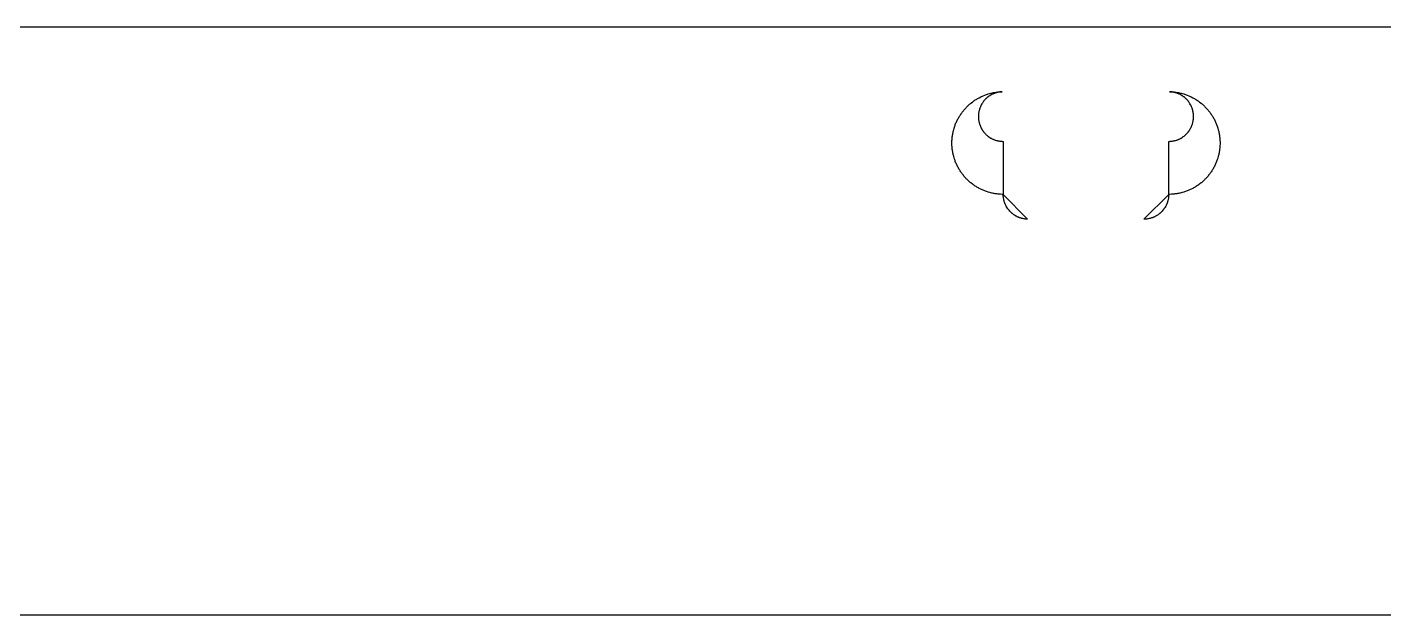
# Model space of a CAD drawing. Header units: metres. Extents: x 0 to 334, y 0 to 488.
# Drawn here: x 85 to 167, y 452.5 to 488 of the extents above; entities that cross this region are included whole.
import ezdxf

# ---------------------------------------------------------------- set-up
doc = ezdxf.new("R2010")
doc.units = ezdxf.units.M

msp = doc.modelspace()

# ---------------------------------------------------------------- linework, layer by layer
for p, q in [((290.205, 488), (43.7949, 488)), ((142.403, 483.657), (142.45, 483.685)), ((142.45, 483.685), (142.497, 483.711)), ((142.497, 483.711), (142.545, 483.737)), ((142.545, 483.737), (142.641, 483.786)), ((142.641, 483.786), (142.689, 483.81)), ((142.689, 483.81), (142.739, 483.832)), ((142.739, 483.832), (142.789, 483.854)), ((142.789, 483.854), (142.889, 483.895)), ((142.889, 483.895), (142.939, 483.913)), ((142.939, 483.913), (142.991, 483.931)), ((142.977, 483.697), (142.958, 483.679)), ((143.016, 483.732), (142.977, 483.697)), ((142.991, 483.931), (143.042, 483.948)), ((143.036, 483.749), (143.016, 483.732)), ((143.056, 483.766), (143.036, 483.749)), ((143.042, 483.948), (143.094, 483.965)), ((143.076, 483.782), (143.056, 483.766)), ((143.098, 483.798), (143.076, 483.782)), ((143.094, 483.965), (143.197, 483.994)), ((143.118, 483.813), (143.098, 483.798)), ((143.14, 483.829), (143.118, 483.813)), ((143.183, 483.858), (143.14, 483.829)), ((143.25, 483.899), (143.183, 483.858)), ((143.197, 483.994), (143.25, 484.008)), ((143.25, 484.008), (143.303, 484.021)), ((143.272, 483.912), (143.25, 483.899)), ((143.296, 483.925), (143.272, 483.912)), ((143.343, 483.948), (143.296, 483.925)), ((143.303, 484.021), (143.355, 484.032)), ((143.366, 483.959), (143.343, 483.948)), ((143.355, 484.032), (143.408, 484.043)), ((143.39, 483.971), (143.366, 483.959)), ((143.414, 483.98), (143.39, 483.971)), ((143.408, 484.043), (143.462, 484.053)), ((143.438, 483.991), (143.414, 483.98)), ((143.463, 484), (143.438, 483.991)), ((143.462, 484.053), (143.515, 484.062)), ((143.487, 484.01), (143.463, 484)), ((143.512, 484.019), (143.487, 484.01)), ((143.536, 484.026), (143.512, 484.019)), ((143.515, 484.062), (143.568, 484.07)), ((143.587, 484.042), (143.536, 484.026)), ((143.568, 484.07), (143.622, 484.077)), ((143.611, 484.049), (143.587, 484.042)), ((143.637, 484.056), (143.611, 484.049)), ((143.622, 484.077), (143.676, 484.083)), ((143.662, 484.062), (143.637, 484.056)), ((143.688, 484.067), (143.662, 484.062)), ((143.676, 484.083), (143.729, 484.088)), ((143.739, 484.077), (143.688, 484.067)), ((143.729, 484.088), (143.784, 484.093)), ((143.766, 484.081), (143.739, 484.077)), ((143.791, 484.085), (143.766, 484.081)), ((143.784, 484.093), (143.838, 484.096)), ((143.817, 484.089), (143.791, 484.085)), ((143.843, 484.092), (143.817, 484.089)), ((143.838, 484.096), (143.946, 484.1)), ((143.869, 484.095), (143.843, 484.092)), ((143.896, 484.097), (143.869, 484.095)), ((143.922, 484.098), (143.896, 484.097)), ((143.946, 484.1), (143.922, 484.098)), ((154.078, 484.098), (154.054, 484.1)), ((154.054, 484.1), (154.162, 484.096)), ((154.104, 484.097), (154.078, 484.098)), ((154.131, 484.095), (154.104, 484.097)), ((154.157, 484.092), (154.131, 484.095)), ((154.183, 484.089), (154.157, 484.092)), ((154.162, 484.096), (154.216, 484.093)), ((154.209, 484.085), (154.183, 484.089)), ((154.234, 484.081), (154.209, 484.085)), ((154.216, 484.093), (154.271, 484.088)), ((154.261, 484.077), (154.234, 484.081)), ((154.312, 484.067), (154.261, 484.077)), ((154.271, 484.088), (154.324, 484.083)), ((154.338, 484.062), (154.312, 484.067)), ((154.324, 484.083), (154.378, 484.077)), ((154.363, 484.056), (154.338, 484.062)), ((154.389, 484.049), (154.363, 484.056)), ((154.378, 484.077), (154.432, 484.07)), ((154.413, 484.042), (154.389, 484.049)), ((154.464, 484.026), (154.413, 484.042)), ((154.432, 484.07), (154.485, 484.062)), ((154.488, 484.019), (154.464, 484.026)), ((154.485, 484.062), (154.538, 484.053)), ((154.513, 484.01), (154.488, 484.019)), ((154.537, 484), (154.513, 484.01)), ((154.562, 483.991), (154.537, 484)), ((154.538, 484.053), (154.592, 484.043)), ((154.586, 483.98), (154.562, 483.991)), ((154.61, 483.971), (154.586, 483.98)), ((154.592, 484.043), (154.645, 484.032)), ((154.634, 483.959), (154.61, 483.971)), ((154.657, 483.948), (154.634, 483.959)), ((154.645, 484.032), (154.697, 484.021)), ((154.704, 483.925), (154.657, 483.948)), ((154.697, 484.021), (154.75, 484.008)), ((154.728, 483.912), (154.704, 483.925)), ((154.75, 483.899), (154.728, 483.912)), ((154.75, 484.008), (154.803, 483.994)), ((154.817, 483.858), (154.75, 483.899)), ((154.803, 483.994), (154.906, 483.965)), ((154.86, 483.829), (154.817, 483.858)), ((154.882, 483.813), (154.86, 483.829)), ((154.902, 483.798), (154.882, 483.813)), ((154.924, 483.782), (154.902, 483.798)), ((154.906, 483.965), (154.958, 483.948)), ((154.944, 483.766), (154.924, 483.782)), ((154.964, 483.749), (154.944, 483.766)), ((154.958, 483.948), (155.009, 483.931)), ((154.984, 483.732), (154.964, 483.749)), ((155.023, 483.697), (154.984, 483.732)), ((155.009, 483.931), (155.061, 483.913)), ((155.042, 483.679), (155.023, 483.697)), ((155.061, 483.913), (155.111, 483.895)), ((155.111, 483.895), (155.211, 483.854)), ((155.211, 483.854), (155.261, 483.832)), ((155.261, 483.832), (155.311, 483.81)), ((155.311, 483.81), (155.359, 483.786)), ((155.359, 483.786), (155.455, 483.737)), ((155.455, 483.737), (155.503, 483.711)), ((155.503, 483.711), (155.55, 483.685)), ((155.55, 483.685), (155.597, 483.657)), ((141.492, 482.822), (141.524, 482.865)), ((141.524, 482.865), (141.591, 482.951)), ((141.591, 482.951), (141.625, 482.992)), ((141.625, 482.992), (141.66, 483.034)), ((141.66, 483.034), (141.732, 483.114)), ((141.732, 483.114), (141.771, 483.153)), ((141.771, 483.153), (141.808, 483.192)), ((141.808, 483.192), (141.847, 483.229)), ((141.847, 483.229), (141.886, 483.268)), ((141.886, 483.268), (141.966, 483.34)), ((141.966, 483.34), (142.008, 483.375)), ((142.008, 483.375), (142.049, 483.409)), ((142.049, 483.409), (142.135, 483.476)), ((142.135, 483.476), (142.178, 483.508)), ((142.178, 483.508), (142.222, 483.539)), ((142.222, 483.539), (142.267, 483.57)), ((142.267, 483.57), (142.312, 483.6)), ((142.312, 483.6), (142.357, 483.629)), ((142.357, 483.629), (142.403, 483.657)), ((142.522, 482.86), (142.519, 482.835)), ((142.527, 482.886), (142.522, 482.86)), ((142.533, 482.912), (142.527, 482.886)), ((142.538, 482.938), (142.533, 482.912)), ((142.545, 482.963), (142.538, 482.938)), ((142.551, 482.988), (142.545, 482.963)), ((142.559, 483.014), (142.551, 482.988)), ((142.565, 483.038), (142.559, 483.014)), ((142.573, 483.063), (142.565, 483.038)), ((142.582, 483.088), (142.573, 483.063)), ((142.591, 483.113), (142.582, 483.088)), ((142.6, 483.138), (142.591, 483.113)), ((142.619, 483.187), (142.6, 483.138)), ((142.63, 483.21), (142.619, 483.187)), ((142.641, 483.234), (142.63, 483.21)), ((142.651, 483.258), (142.641, 483.234)), ((142.663, 483.281), (142.651, 483.258)), ((142.676, 483.305), (142.663, 483.281)), ((142.714, 483.372), (142.676, 483.305)), ((142.728, 483.395), (142.714, 483.372)), ((142.742, 483.417), (142.728, 483.395)), ((142.786, 483.481), (142.742, 483.417)), ((142.802, 483.503), (142.786, 483.481)), ((142.818, 483.523), (142.802, 483.503)), ((142.834, 483.544), (142.818, 483.523)), ((142.851, 483.564), (142.834, 483.544)), ((142.903, 483.623), (142.851, 483.564)), ((142.939, 483.661), (142.903, 483.623)), ((142.958, 483.679), (142.939, 483.661)), ((155.061, 483.661), (155.042, 483.679)), ((155.097, 483.623), (155.061, 483.661)), ((155.149, 483.564), (155.097, 483.623)), ((155.166, 483.544), (155.149, 483.564)), ((155.182, 483.523), (155.166, 483.544)), ((155.198, 483.503), (155.182, 483.523)), ((155.214, 483.481), (155.198, 483.503)), ((155.258, 483.417), (155.214, 483.481)), ((155.272, 483.395), (155.258, 483.417)), ((155.286, 483.372), (155.272, 483.395)), ((155.324, 483.305), (155.286, 483.372)), ((155.337, 483.281), (155.324, 483.305)), ((155.349, 483.258), (155.337, 483.281)), ((155.359, 483.234), (155.349, 483.258)), ((155.37, 483.21), (155.359, 483.234)), ((155.381, 483.187), (155.37, 483.21)), ((155.4, 483.138), (155.381, 483.187)), ((155.409, 483.113), (155.4, 483.138)), ((155.418, 483.088), (155.409, 483.113)), ((155.427, 483.063), (155.418, 483.088)), ((155.435, 483.038), (155.427, 483.063)), ((155.441, 483.014), (155.435, 483.038)), ((155.449, 482.988), (155.441, 483.014)), ((155.455, 482.963), (155.449, 482.988)), ((155.462, 482.938), (155.455, 482.963)), ((155.467, 482.912), (155.462, 482.938)), ((155.473, 482.886), (155.467, 482.912)), ((155.478, 482.86), (155.473, 482.886)), ((155.481, 482.835), (155.478, 482.86)), ((155.597, 483.657), (155.643, 483.629)), ((155.643, 483.629), (155.688, 483.6)), ((155.688, 483.6), (155.733, 483.57)), ((155.733, 483.57), (155.778, 483.539)), ((155.778, 483.539), (155.822, 483.508)), ((155.822, 483.508), (155.865, 483.476)), ((155.865, 483.476), (155.951, 483.409)), ((155.951, 483.409), (155.992, 483.375)), ((155.992, 483.375), (156.034, 483.34)), ((156.034, 483.34), (156.114, 483.268)), ((156.114, 483.268), (156.153, 483.229)), ((156.153, 483.229), (156.192, 483.192)), ((156.192, 483.192), (156.229, 483.153)), ((156.229, 483.153), (156.268, 483.114)), ((156.268, 483.114), (156.34, 483.034)), ((156.34, 483.034), (156.375, 482.992)), ((156.375, 482.992), (156.409, 482.951)), ((156.409, 482.951), (156.476, 482.865)), ((156.476, 482.865), (156.508, 482.822)), ((141.069, 482.009), (141.087, 482.061)), ((141.087, 482.061), (141.105, 482.111)), ((141.105, 482.111), (141.146, 482.211)), ((141.146, 482.211), (141.168, 482.261)), ((141.168, 482.261), (141.19, 482.311)), ((141.19, 482.311), (141.214, 482.359)), ((141.214, 482.359), (141.263, 482.455)), ((141.263, 482.455), (141.289, 482.503)), ((141.289, 482.503), (141.315, 482.55)), ((141.315, 482.55), (141.343, 482.597)), ((141.343, 482.597), (141.371, 482.643)), ((141.371, 482.643), (141.4, 482.688)), ((141.4, 482.688), (141.43, 482.733)), ((141.43, 482.733), (141.461, 482.778)), ((141.461, 482.778), (141.492, 482.822)), ((142.502, 482.679), (142.5, 482.626)), ((142.5, 482.626), (142.5, 482.574)), ((142.5, 482.574), (142.502, 482.521)), ((142.504, 482.705), (142.502, 482.679)), ((142.502, 482.521), (142.504, 482.495)), ((142.506, 482.73), (142.504, 482.705)), ((142.504, 482.495), (142.506, 482.47)), ((142.508, 482.757), (142.506, 482.73)), ((142.506, 482.47), (142.508, 482.443)), ((142.511, 482.783), (142.508, 482.757)), ((142.508, 482.443), (142.511, 482.417)), ((142.515, 482.809), (142.511, 482.783)), ((142.511, 482.417), (142.515, 482.392)), ((142.519, 482.835), (142.515, 482.809)), ((142.515, 482.392), (142.519, 482.365)), ((142.519, 482.365), (142.522, 482.34)), ((142.522, 482.34), (142.527, 482.313)), ((142.527, 482.313), (142.533, 482.288)), ((142.533, 482.288), (142.538, 482.263)), ((142.538, 482.263), (142.545, 482.237)), ((142.545, 482.237), (142.551, 482.212)), ((142.551, 482.212), (142.559, 482.187)), ((142.559, 482.187), (142.565, 482.161)), ((142.565, 482.161), (142.573, 482.137)), ((142.573, 482.137), (142.582, 482.111)), ((142.582, 482.111), (142.6, 482.062)), ((142.6, 482.062), (142.619, 482.014)), ((155.381, 482.014), (155.4, 482.062)), ((155.4, 482.062), (155.418, 482.111)), ((155.418, 482.111), (155.427, 482.137)), ((155.427, 482.137), (155.435, 482.161)), ((155.435, 482.161), (155.441, 482.187)), ((155.441, 482.187), (155.449, 482.212)), ((155.449, 482.212), (155.455, 482.237)), ((155.455, 482.237), (155.462, 482.263)), ((155.462, 482.263), (155.467, 482.288)), ((155.467, 482.288), (155.473, 482.313)), ((155.473, 482.313), (155.478, 482.34)), ((155.478, 482.34), (155.481, 482.365)), ((155.485, 482.809), (155.481, 482.835)), ((155.481, 482.365), (155.485, 482.392)), ((155.489, 482.783), (155.485, 482.809)), ((155.485, 482.392), (155.489, 482.417)), ((155.492, 482.757), (155.489, 482.783)), ((155.489, 482.417), (155.492, 482.443)), ((155.494, 482.73), (155.492, 482.757)), ((155.492, 482.443), (155.494, 482.47)), ((155.496, 482.705), (155.494, 482.73)), ((155.494, 482.47), (155.496, 482.495)), ((155.498, 482.679), (155.496, 482.705)), ((155.496, 482.495), (155.498, 482.521)), ((155.5, 482.626), (155.498, 482.679)), ((155.498, 482.521), (155.5, 482.574)), ((155.5, 482.574), (155.5, 482.626)), ((156.508, 482.822), (156.539, 482.778)), ((156.539, 482.778), (156.57, 482.733)), ((156.57, 482.733), (156.6, 482.688)), ((156.6, 482.688), (156.629, 482.643)), ((156.629, 482.643), (156.657, 482.597)), ((156.657, 482.597), (156.685, 482.55)), ((156.685, 482.55), (156.711, 482.503)), ((156.711, 482.503), (156.737, 482.455)), ((156.737, 482.455), (156.786, 482.359)), ((156.786, 482.359), (156.81, 482.311)), ((156.81, 482.311), (156.832, 482.261)), ((156.832, 482.261), (156.854, 482.211)), ((156.854, 482.211), (156.895, 482.111)), ((156.895, 482.111), (156.913, 482.061)), ((156.913, 482.061), (156.931, 482.009)), ((140.907, 481.216), (140.912, 481.271)), ((140.912, 481.271), (140.917, 481.324)), ((140.917, 481.324), (140.923, 481.378)), ((140.923, 481.378), (140.93, 481.432)), ((140.93, 481.432), (140.938, 481.485)), ((140.938, 481.485), (140.947, 481.538)), ((140.947, 481.538), (140.957, 481.592)), ((140.957, 481.592), (140.968, 481.645)), ((140.968, 481.645), (140.979, 481.697)), ((140.979, 481.697), (140.992, 481.75)), ((140.992, 481.75), (141.006, 481.803)), ((141.006, 481.803), (141.035, 481.906)), ((141.035, 481.906), (141.052, 481.958)), ((141.052, 481.958), (141.069, 482.009)), ((142.619, 482.014), (142.63, 481.99)), ((142.63, 481.99), (142.641, 481.966)), ((142.641, 481.966), (142.651, 481.942)), ((142.651, 481.942), (142.663, 481.919)), ((142.663, 481.919), (142.676, 481.896)), ((142.676, 481.896), (142.688, 481.873)), ((142.688, 481.873), (142.701, 481.85)), ((142.701, 481.85), (142.714, 481.827)), ((142.714, 481.827), (142.728, 481.805)), ((142.728, 481.805), (142.742, 481.783)), ((142.742, 481.783), (142.757, 481.761)), ((142.757, 481.761), (142.771, 481.739)), ((142.771, 481.739), (142.786, 481.719)), ((142.786, 481.719), (142.802, 481.697)), ((142.802, 481.697), (142.818, 481.677)), ((142.818, 481.677), (142.834, 481.656)), ((142.834, 481.656), (142.851, 481.636)), ((142.851, 481.636), (142.921, 481.558)), ((142.921, 481.558), (142.958, 481.521)), ((142.958, 481.521), (142.977, 481.503)), ((142.977, 481.503), (143.016, 481.468)), ((143.016, 481.468), (143.036, 481.451)), ((143.036, 481.451), (143.056, 481.435)), ((143.056, 481.435), (143.076, 481.418)), ((143.076, 481.418), (143.098, 481.402)), ((143.098, 481.402), (143.118, 481.387)), ((143.118, 481.387), (143.14, 481.371)), ((143.14, 481.371), (143.183, 481.342)), ((143.183, 481.342), (143.25, 481.301)), ((143.25, 481.301), (143.272, 481.288)), ((143.272, 481.288), (143.296, 481.275)), ((143.296, 481.275), (143.366, 481.24)), ((143.366, 481.24), (143.39, 481.229)), ((143.39, 481.229), (143.414, 481.22)), ((154.586, 481.22), (154.61, 481.229)), ((154.61, 481.229), (154.634, 481.24)), ((154.634, 481.24), (154.704, 481.275)), ((154.704, 481.275), (154.728, 481.288)), ((154.728, 481.288), (154.75, 481.301)), ((154.75, 481.301), (154.817, 481.342)), ((154.817, 481.342), (154.86, 481.371)), ((154.86, 481.371), (154.882, 481.387)), ((154.882, 481.387), (154.902, 481.402)), ((154.902, 481.402), (154.924, 481.418)), ((154.924, 481.418), (154.944, 481.435)), ((154.944, 481.435), (154.964, 481.451)), ((154.964, 481.451), (154.984, 481.468)), ((154.984, 481.468), (155.023, 481.503)), ((155.023, 481.503), (155.042, 481.521)), ((155.042, 481.521), (155.079, 481.558)), ((155.079, 481.558), (155.149, 481.636)), ((155.149, 481.636), (155.166, 481.656)), ((155.166, 481.656), (155.182, 481.677)), ((155.182, 481.677), (155.198, 481.697)), ((155.198, 481.697), (155.214, 481.719)), ((155.214, 481.719), (155.229, 481.739)), ((155.229, 481.739), (155.243, 481.761)), ((155.243, 481.761), (155.258, 481.783)), ((155.258, 481.783), (155.272, 481.805)), ((155.272, 481.805), (155.286, 481.827)), ((155.286, 481.827), (155.299, 481.85)), ((155.299, 481.85), (155.312, 481.873)), ((155.312, 481.873), (155.324, 481.896)), ((155.324, 481.896), (155.337, 481.919)), ((155.337, 481.919), (155.349, 481.942)), ((155.349, 481.942), (155.359, 481.966)), ((155.359, 481.966), (155.37, 481.99)), ((155.37, 481.99), (155.381, 482.014)), ((156.931, 482.009), (156.948, 481.958)), ((156.948, 481.958), (156.965, 481.906)), ((156.965, 481.906), (156.994, 481.803)), ((156.994, 481.803), (157.008, 481.75)), ((157.008, 481.75), (157.021, 481.697)), ((157.021, 481.697), (157.032, 481.645)), ((157.032, 481.645), (157.043, 481.592)), ((157.043, 481.592), (157.053, 481.538)), ((157.053, 481.538), (157.062, 481.485)), ((157.062, 481.485), (157.07, 481.432)), ((157.07, 481.432), (157.077, 481.378)), ((157.077, 481.378), (157.083, 481.324)), ((157.083, 481.324), (157.088, 481.271)), ((157.088, 481.271), (157.093, 481.216)), ((140.9, 481.054), (140.904, 481.162)), ((140.9, 480.946), (140.9, 481.054)), ((140.904, 480.838), (140.9, 480.946)), ((140.904, 481.162), (140.907, 481.216)), ((140.907, 480.784), (140.904, 480.838)), ((140.912, 480.729), (140.907, 480.784)), ((140.917, 480.676), (140.912, 480.729)), ((140.923, 480.622), (140.917, 480.676)), ((140.93, 480.568), (140.923, 480.622)), ((140.938, 480.515), (140.93, 480.568)), ((140.947, 480.462), (140.938, 480.515)), ((140.957, 480.408), (140.947, 480.462)), ((140.968, 480.355), (140.957, 480.408)), ((143.414, 481.22), (143.438, 481.209)), ((143.438, 481.209), (143.463, 481.199)), ((143.463, 481.199), (143.512, 481.182)), ((143.512, 481.182), (143.536, 481.174)), ((143.536, 481.174), (143.587, 481.158)), ((143.587, 481.158), (143.611, 481.151)), ((143.611, 481.151), (143.637, 481.145)), ((143.637, 481.145), (143.662, 481.139)), ((143.662, 481.139), (143.688, 481.133)), ((143.688, 481.133), (143.739, 481.123)), ((143.739, 481.123), (143.766, 481.118)), ((143.766, 481.118), (143.791, 481.114)), ((143.791, 481.114), (143.817, 481.111)), ((143.817, 481.111), (143.843, 481.108)), ((143.843, 481.108), (143.869, 481.105)), ((143.869, 481.105), (143.896, 481.104)), ((143.896, 481.104), (143.922, 481.103)), ((143.922, 481.103), (143.947, 481.101)), ((143.947, 481.101), (143.974, 481.101)), ((143.974, 481.101), (144, 481.1)), ((144, 481.1), (144, 477.9)), ((154, 481.1), (154.026, 481.101)), ((154, 477.9), (154, 481.1)), ((154.026, 481.101), (154.053, 481.101)), ((154.053, 481.101), (154.078, 481.103)), ((154.078, 481.103), (154.104, 481.104)), ((154.104, 481.104), (154.131, 481.105)), ((154.131, 481.105), (154.157, 481.108)), ((154.157, 481.108), (154.183, 481.111)), ((154.183, 481.111), (154.209, 481.114)), ((154.209, 481.114), (154.234, 481.118)), ((154.234, 481.118), (154.261, 481.123)), ((154.261, 481.123), (154.312, 481.133)), ((154.312, 481.133), (154.338, 481.139)), ((154.338, 481.139), (154.363, 481.145)), ((154.363, 481.145), (154.389, 481.151)), ((154.389, 481.151), (154.413, 481.158)), ((154.413, 481.158), (154.464, 481.174)), ((154.464, 481.174), (154.488, 481.182)), ((154.488, 481.182), (154.537, 481.199)), ((154.537, 481.199), (154.562, 481.209)), ((154.562, 481.209), (154.586, 481.22)), ((157.043, 480.408), (157.032, 480.355)), ((157.053, 480.462), (157.043, 480.408)), ((157.062, 480.515), (157.053, 480.462)), ((157.07, 480.568), (157.062, 480.515)), ((157.077, 480.622), (157.07, 480.568)), ((157.083, 480.676), (157.077, 480.622)), ((157.088, 480.729), (157.083, 480.676)), ((157.093, 480.784), (157.088, 480.729)), ((157.093, 481.216), (157.096, 481.162)), ((157.096, 480.838), (157.093, 480.784)), ((157.096, 481.162), (157.1, 481.054)), ((157.1, 480.946), (157.096, 480.838)), ((157.1, 481.054), (157.1, 480.946)), ((140.979, 480.303), (140.968, 480.355)), ((140.992, 480.25), (140.979, 480.303)), ((141.006, 480.197), (140.992, 480.25)), ((141.035, 480.094), (141.006, 480.197)), ((141.052, 480.042), (141.035, 480.094)), ((141.069, 479.991), (141.052, 480.042)), ((141.087, 479.939), (141.069, 479.991)), ((141.105, 479.889), (141.087, 479.939)), ((141.146, 479.789), (141.105, 479.889)), ((141.168, 479.739), (141.146, 479.789)), ((141.19, 479.689), (141.168, 479.739)), ((141.214, 479.641), (141.19, 479.689)), ((141.263, 479.545), (141.214, 479.641)), ((156.786, 479.641), (156.737, 479.545)), ((156.81, 479.689), (156.786, 479.641)), ((156.832, 479.739), (156.81, 479.689)), ((156.854, 479.789), (156.832, 479.739)), ((156.895, 479.889), (156.854, 479.789)), ((156.913, 479.939), (156.895, 479.889)), ((156.931, 479.991), (156.913, 479.939)), ((156.948, 480.042), (156.931, 479.991)), ((156.965, 480.094), (156.948, 480.042)), ((156.994, 480.197), (156.965, 480.094)), ((157.008, 480.25), (156.994, 480.197)), ((157.021, 480.303), (157.008, 480.25)), ((157.032, 480.355), (157.021, 480.303)), ((141.289, 479.497), (141.263, 479.545)), ((141.315, 479.45), (141.289, 479.497)), ((141.343, 479.403), (141.315, 479.45)), ((141.371, 479.357), (141.343, 479.403)), ((141.4, 479.312), (141.371, 479.357)), ((141.43, 479.267), (141.4, 479.312)), ((141.461, 479.222), (141.43, 479.267)), ((141.492, 479.178), (141.461, 479.222)), ((141.524, 479.135), (141.492, 479.178)), ((141.591, 479.049), (141.524, 479.135)), ((141.625, 479.008), (141.591, 479.049)), ((141.66, 478.966), (141.625, 479.008)), ((141.732, 478.886), (141.66, 478.966)), ((141.771, 478.847), (141.732, 478.886)), ((141.808, 478.808), (141.771, 478.847)), ((141.847, 478.771), (141.808, 478.808)), ((141.886, 478.732), (141.847, 478.771)), ((156.153, 478.771), (156.114, 478.732)), ((156.192, 478.808), (156.153, 478.771)), ((156.229, 478.847), (156.192, 478.808)), ((156.268, 478.886), (156.229, 478.847)), ((156.34, 478.966), (156.268, 478.886)), ((156.375, 479.008), (156.34, 478.966)), ((156.409, 479.049), (156.375, 479.008)), ((156.476, 479.135), (156.409, 479.049)), ((156.508, 479.178), (156.476, 479.135)), ((156.539, 479.222), (156.508, 479.178)), ((156.57, 479.267), (156.539, 479.222)), ((156.6, 479.312), (156.57, 479.267)), ((156.629, 479.357), (156.6, 479.312)), ((156.657, 479.403), (156.629, 479.357)), ((156.685, 479.45), (156.657, 479.403)), ((156.711, 479.497), (156.685, 479.45)), ((156.737, 479.545), (156.711, 479.497)), ((141.966, 478.66), (141.886, 478.732)), ((142.008, 478.625), (141.966, 478.66)), ((142.049, 478.591), (142.008, 478.625)), ((142.135, 478.524), (142.049, 478.591)), ((142.178, 478.492), (142.135, 478.524)), ((142.222, 478.461), (142.178, 478.492)), ((142.267, 478.43), (142.222, 478.461)), ((142.312, 478.4), (142.267, 478.43)), ((142.357, 478.371), (142.312, 478.4)), ((142.403, 478.343), (142.357, 478.371)), ((142.45, 478.315), (142.403, 478.343)), ((142.497, 478.289), (142.45, 478.315)), ((142.545, 478.263), (142.497, 478.289)), ((142.641, 478.214), (142.545, 478.263)), ((142.689, 478.19), (142.641, 478.214)), ((142.739, 478.168), (142.689, 478.19)), ((142.789, 478.146), (142.739, 478.168)), ((142.889, 478.105), (142.789, 478.146)), ((142.939, 478.087), (142.889, 478.105)), ((142.991, 478.069), (142.939, 478.087)), ((143.042, 478.052), (142.991, 478.069)), ((143.094, 478.035), (143.042, 478.052)), ((143.197, 478.006), (143.094, 478.035)), ((143.25, 477.992), (143.197, 478.006)), ((143.303, 477.979), (143.25, 477.992)), ((143.355, 477.968), (143.303, 477.979)), ((143.408, 477.957), (143.355, 477.968)), ((143.462, 477.947), (143.408, 477.957)), ((143.515, 477.938), (143.462, 477.947)), ((154.538, 477.947), (154.485, 477.938)), ((154.592, 477.957), (154.538, 477.947)), ((154.645, 477.968), (154.592, 477.957)), ((154.697, 477.979), (154.645, 477.968)), ((154.75, 477.992), (154.697, 477.979)), ((154.803, 478.006), (154.75, 477.992)), ((154.906, 478.035), (154.803, 478.006)), ((154.958, 478.052), (154.906, 478.035)), ((155.009, 478.069), (154.958, 478.052)), ((155.061, 478.087), (155.009, 478.069)), ((155.111, 478.105), (155.061, 478.087)), ((155.211, 478.146), (155.111, 478.105)), ((155.261, 478.168), (155.211, 478.146)), ((155.311, 478.19), (155.261, 478.168)), ((155.359, 478.214), (155.311, 478.19)), ((155.455, 478.263), (155.359, 478.214)), ((155.503, 478.289), (155.455, 478.263)), ((155.55, 478.315), (155.503, 478.289)), ((155.597, 478.343), (155.55, 478.315)), ((155.643, 478.371), (155.597, 478.343)), ((155.688, 478.4), (155.643, 478.371)), ((155.733, 478.43), (155.688, 478.4)), ((155.778, 478.461), (155.733, 478.43)), ((155.822, 478.492), (155.778, 478.461)), ((155.865, 478.524), (155.822, 478.492)), ((155.951, 478.591), (155.865, 478.524)), ((155.992, 478.625), (155.951, 478.591)), ((156.034, 478.66), (155.992, 478.625)), ((156.114, 478.732), (156.034, 478.66)), ((143.568, 477.93), (143.515, 477.938)), ((143.622, 477.923), (143.568, 477.93)), ((143.676, 477.917), (143.622, 477.923)), ((143.729, 477.912), (143.676, 477.917)), ((143.784, 477.907), (143.729, 477.912)), ((143.838, 477.904), (143.784, 477.907)), ((143.946, 477.9), (143.838, 477.904)), ((144, 477.9), (143.946, 477.9)), ((144, 477.874), (144, 477.9)), ((144, 477.9), (145.474, 476.4)), ((144.002, 477.821), (144, 477.874)), ((144.004, 477.795), (144.002, 477.821)), ((144.006, 477.77), (144.004, 477.795)), ((144.008, 477.743), (144.006, 477.77)), ((144.011, 477.717), (144.008, 477.743)), ((144.015, 477.691), (144.011, 477.717)), ((144.019, 477.665), (144.015, 477.691)), ((144.022, 477.64), (144.019, 477.665)), ((144.027, 477.614), (144.022, 477.64)), ((144.033, 477.588), (144.027, 477.614)), ((144.038, 477.562), (144.033, 477.588)), ((144.045, 477.537), (144.038, 477.562)), ((144.051, 477.512), (144.045, 477.537)), ((144.059, 477.486), (144.051, 477.512)), ((144.065, 477.462), (144.059, 477.486)), ((144.073, 477.437), (144.065, 477.462)), ((144.082, 477.412), (144.073, 477.437)), ((144.091, 477.387), (144.082, 477.412)), ((144.1, 477.362), (144.091, 477.387)), ((144.119, 477.313), (144.1, 477.362)), ((144.13, 477.29), (144.119, 477.313)), ((144.141, 477.266), (144.13, 477.29)), ((144.151, 477.242), (144.141, 477.266)), ((144.163, 477.219), (144.151, 477.242)), ((144.176, 477.195), (144.163, 477.219)), ((144.214, 477.128), (144.176, 477.195)), ((144.228, 477.105), (144.214, 477.128)), ((152.5, 476.4), (154, 477.9)), ((153.786, 477.128), (153.772, 477.105)), ((153.824, 477.195), (153.786, 477.128)), ((153.837, 477.219), (153.824, 477.195)), ((153.849, 477.242), (153.837, 477.219)), ((153.859, 477.266), (153.849, 477.242)), ((153.87, 477.29), (153.859, 477.266)), ((153.881, 477.313), (153.87, 477.29)), ((153.9, 477.362), (153.881, 477.313)), ((153.909, 477.387), (153.9, 477.362)), ((153.918, 477.412), (153.909, 477.387)), ((153.927, 477.437), (153.918, 477.412)), ((153.935, 477.462), (153.927, 477.437)), ((153.941, 477.486), (153.935, 477.462)), ((153.949, 477.512), (153.941, 477.486)), ((153.955, 477.537), (153.949, 477.512)), ((153.962, 477.562), (153.955, 477.537)), ((153.967, 477.588), (153.962, 477.562)), ((153.973, 477.614), (153.967, 477.588)), ((153.978, 477.64), (153.973, 477.614)), ((153.981, 477.665), (153.978, 477.64)), ((153.985, 477.691), (153.981, 477.665)), ((153.989, 477.717), (153.985, 477.691)), ((153.992, 477.743), (153.989, 477.717)), ((153.994, 477.77), (153.992, 477.743)), ((153.996, 477.795), (153.994, 477.77)), ((153.998, 477.821), (153.996, 477.795)), ((154, 477.874), (153.998, 477.821)), ((154.054, 477.9), (154, 477.9)), ((154, 477.9), (154, 477.874)), ((154.162, 477.904), (154.054, 477.9)), ((154.216, 477.907), (154.162, 477.904)), ((154.271, 477.912), (154.216, 477.907)), ((154.324, 477.917), (154.271, 477.912)), ((154.378, 477.923), (154.324, 477.917)), ((154.432, 477.93), (154.378, 477.923)), ((154.485, 477.938), (154.432, 477.93)), ((144.242, 477.083), (144.228, 477.105)), ((144.286, 477.019), (144.242, 477.083)), ((144.302, 476.997), (144.286, 477.019)), ((144.318, 476.977), (144.302, 476.997)), ((144.334, 476.956), (144.318, 476.977)), ((144.351, 476.936), (144.334, 476.956)), ((144.403, 476.877), (144.351, 476.936)), ((144.439, 476.839), (144.403, 476.877)), ((144.458, 476.821), (144.439, 476.839)), ((144.477, 476.803), (144.458, 476.821)), ((144.516, 476.768), (144.477, 476.803)), ((144.536, 476.751), (144.516, 476.768)), ((144.556, 476.734), (144.536, 476.751)), ((144.576, 476.718), (144.556, 476.734)), ((144.598, 476.702), (144.576, 476.718)), ((144.618, 476.687), (144.598, 476.702)), ((144.64, 476.671), (144.618, 476.687)), ((144.683, 476.642), (144.64, 476.671)), ((144.75, 476.601), (144.683, 476.642)), ((144.772, 476.588), (144.75, 476.601)), ((144.796, 476.575), (144.772, 476.588)), ((144.843, 476.552), (144.796, 476.575)), ((144.866, 476.541), (144.843, 476.552)), ((144.89, 476.529), (144.866, 476.541)), ((144.914, 476.52), (144.89, 476.529)), ((144.938, 476.509), (144.914, 476.52)), ((144.963, 476.5), (144.938, 476.509)), ((144.987, 476.49), (144.963, 476.5)), ((145.012, 476.481), (144.987, 476.49)), ((145.036, 476.474), (145.012, 476.481)), ((145.087, 476.458), (145.036, 476.474)), ((145.111, 476.451), (145.087, 476.458)), ((145.137, 476.444), (145.111, 476.451)), ((145.162, 476.438), (145.137, 476.444)), ((145.188, 476.433), (145.162, 476.438)), ((145.239, 476.423), (145.188, 476.433)), ((145.266, 476.419), (145.239, 476.423)), ((145.291, 476.415), (145.266, 476.419)), ((145.317, 476.411), (145.291, 476.415)), ((145.343, 476.408), (145.317, 476.411)), ((145.369, 476.405), (145.343, 476.408)), ((145.396, 476.403), (145.369, 476.405)), ((145.474, 476.4), (145.396, 476.403)), ((152.526, 476.4), (152.5, 476.4)), ((152.604, 476.403), (152.526, 476.4)), ((152.631, 476.405), (152.604, 476.403)), ((152.657, 476.408), (152.631, 476.405)), ((152.683, 476.411), (152.657, 476.408)), ((152.709, 476.415), (152.683, 476.411)), ((152.734, 476.419), (152.709, 476.415)), ((152.761, 476.423), (152.734, 476.419)), ((152.812, 476.433), (152.761, 476.423)), ((152.838, 476.438), (152.812, 476.433)), ((152.863, 476.444), (152.838, 476.438)), ((152.889, 476.451), (152.863, 476.444)), ((152.913, 476.458), (152.889, 476.451)), ((152.964, 476.474), (152.913, 476.458)), ((152.988, 476.481), (152.964, 476.474)), ((153.013, 476.49), (152.988, 476.481)), ((153.037, 476.5), (153.013, 476.49)), ((153.062, 476.509), (153.037, 476.5)), ((153.086, 476.52), (153.062, 476.509)), ((153.11, 476.529), (153.086, 476.52)), ((153.134, 476.541), (153.11, 476.529)), ((153.157, 476.552), (153.134, 476.541)), ((153.204, 476.575), (153.157, 476.552)), ((153.228, 476.588), (153.204, 476.575)), ((153.25, 476.601), (153.228, 476.588)), ((153.317, 476.642), (153.25, 476.601)), ((153.36, 476.671), (153.317, 476.642)), ((153.382, 476.687), (153.36, 476.671)), ((153.402, 476.702), (153.382, 476.687)), ((153.424, 476.718), (153.402, 476.702)), ((153.444, 476.734), (153.424, 476.718)), ((153.464, 476.751), (153.444, 476.734)), ((153.484, 476.768), (153.464, 476.751)), ((153.523, 476.803), (153.484, 476.768)), ((153.542, 476.821), (153.523, 476.803)), ((153.561, 476.839), (153.542, 476.821)), ((153.597, 476.877), (153.561, 476.839)), ((153.649, 476.936), (153.597, 476.877)), ((153.666, 476.956), (153.649, 476.936)), ((153.682, 476.977), (153.666, 476.956)), ((153.698, 476.997), (153.682, 476.977)), ((153.714, 477.019), (153.698, 476.997)), ((153.758, 477.083), (153.714, 477.019)), ((153.772, 477.105), (153.758, 477.083)), ((43.5, 452.5), (290.5, 452.5))]:
    msp.add_line(p, q)

doc.saveas('drawing.dxf')
